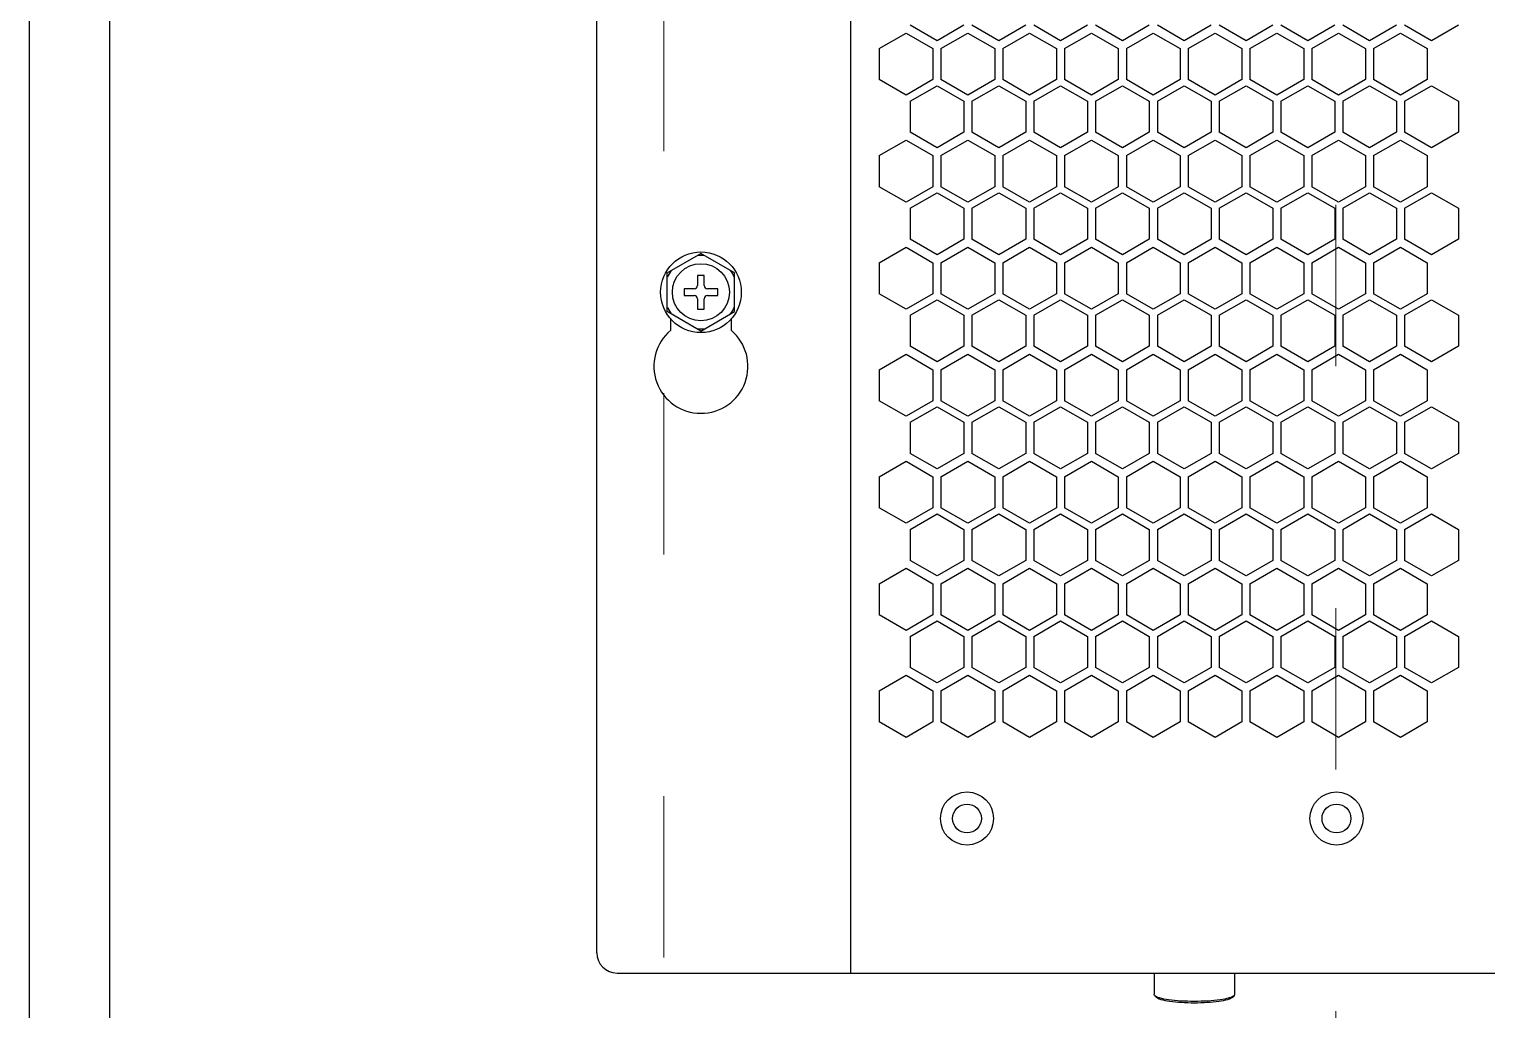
# Model space of a CAD drawing. Extents: x 61367 to 140945, y -1257 to 25588.
# Drawn here: x 72317.7 to 72534.7, y 19918.3 to 20064.2 of the extents above; entities that cross this region are included whole.
import ezdxf

# ---------------------------------------------------------------- set-up
doc = ezdxf.new("R2010")
doc.units = 0
doc.header["$MEASUREMENT"] = 0
doc.linetypes.add('ACAD_ISO03W100', pattern=[30, 12, -18])
doc.layers.get('0').update_dxf_attribs({"linetype": 'CONTINUOUS'})
for name, color, linetype in [('2401-00336-S-M6-12HWM_0', 7, 'CONTINUOUS'), ('4212-68099_1_0', 7, 'CONTINUOUS'), ('4212-73754_1_0', 7, 'CONTINUOUS'), ('4215-0412-2_0', 7, 'CONTINUOUS'), ('SONGBUTUO-M4-8_0', 7, 'CONTINUOUS')]:
    doc.layers.add(name, color=color, linetype=linetype)
doc.layers.add('THICK', color=7, linetype='CONTINUOUS', lineweight=0)

# ---------------------------------------------------------------- blocks, each defined once
blk = doc.blocks.new('RY6TU6TYR6Y')
at = {"layer": 'THICK', "color": 1, "linetype": 'ACAD_ISO03W100', "ltscale": 2}
blk.add_lwpolyline([(74847.97, -88359.81), (74947.97, -88359.81), (74947.97, -90811.81), (74847.97, -90811.81)], close=True, dxfattribs=at)
blk = doc.blocks.new('ERGRTHTHRT')
at = {"layer": '2401-00336-S-M6-12HWM_0', "color": 7, "linetype": 'Continuous'}
for p, q in [((-37876.56, -67915.28), (-37871.56, -67912.39)), ((-37866.56, -67915.28), (-37871.56, -67912.39)), ((-37876.56, -67921.05), (-37876.56, -67915.28)), ((-37872.06, -67915.66), (-37872.06, -67917.16)), ((-37871.06, -67915.66), (-37872.06, -67915.66)), ((-37871.06, -67917.16), (-37871.06, -67915.66)), ((-37866.56, -67921.05), (-37866.56, -67915.28)), ((-37874.06, -67917.66), (-37874.06, -67918.66)), ((-37872.56, -67917.66), (-37874.06, -67917.66)), ((-37869.06, -67917.66), (-37870.56, -67917.66)), ((-37869.06, -67918.66), (-37869.06, -67917.66)), ((-37874.06, -67918.66), (-37872.56, -67918.66)), ((-37872.06, -67919.16), (-37872.06, -67920.66)), ((-37872.06, -67920.66), (-37871.06, -67920.66)), ((-37871.06, -67920.66), (-37871.06, -67919.16)), ((-37870.56, -67918.66), (-37869.06, -67918.66)), ((-37871.56, -67923.94), (-37876.56, -67921.05)), ((-37871.56, -67923.94), (-37866.56, -67921.05))]:
    blk.add_line(p, q, dxfattribs=at)
for radius in [6, 4.25]:
    blk.add_circle((-37871.56, -67918.16), radius, dxfattribs=at)
for centre, radius, start, end in [((-37871.56, -67918.16), 5.47, 84.0076, 95.9924), ((-37871.56, -67918.16), 5.47, 144.0076, 155.9924), ((-37871.56, -67918.16), 5.47, 24.0076, 35.9924), ((-37872.56, -67917.16), 0.5, 270, 0), ((-37870.56, -67917.16), 0.5, 180, 270), ((-37871.56, -67918.16), 5.47, 204.0076, 215.9924), ((-37872.56, -67919.16), 0.5, 0, 90), ((-37870.56, -67919.16), 0.5, 90, 180), ((-37871.56, -67918.16), 5.47, 324.0076, 335.9924), ((-37871.56, -67918.16), 5.47, 264.0076, 275.9924)]:
    blk.add_arc(centre, radius, start, end, dxfattribs=at)
at = {"layer": '4212-68099_1_0', "color": 7, "linetype": 'Continuous'}
blk.add_line((-37959.56, -69588.16), (-37959.56, -67513.16), dxfattribs=at)
at = {"layer": '4212-73754_1_0', "color": 7, "linetype": 'Continuous'}
blk.add_line((-37971.56, -67514.86), (-37971.56, -68535.66), dxfattribs=at)
at = {"layer": '4215-0412-2_0', "color": 7, "linetype": 'Continuous'}
for p, q in [((-37849.25, -68019.48), (-37849.25, -67590.88)), ((-37887.05, -68016.48), (-37887.05, -67593.88)), ((-37836.41, -67880.73), (-37840.41, -67878.42)), ((-37832.41, -67878.42), (-37836.41, -67880.73)), ((-37827.21, -67880.73), (-37831.21, -67878.42)), ((-37823.21, -67878.42), (-37827.21, -67880.73)), ((-37818.01, -67880.73), (-37822.01, -67878.42)), ((-37814.01, -67878.42), (-37818.01, -67880.73)), ((-37808.81, -67880.73), (-37812.81, -67878.42)), ((-37804.81, -67878.42), (-37808.81, -67880.73)), ((-37799.61, -67880.73), (-37803.61, -67878.42)), ((-37795.61, -67878.42), (-37799.61, -67880.73)), ((-37790.41, -67880.73), (-37794.41, -67878.42)), ((-37786.41, -67878.42), (-37790.41, -67880.73)), ((-37781.21, -67880.73), (-37785.21, -67878.42)), ((-37777.21, -67878.42), (-37781.21, -67880.73)), ((-37772.01, -67880.73), (-37776.01, -67878.42)), ((-37768.01, -67878.42), (-37772.01, -67880.73)), ((-37762.81, -67880.73), (-37766.81, -67878.42)), ((-37758.81, -67878.42), (-37762.81, -67880.73)), ((-37845.03, -67881.9), (-37841.03, -67879.59)), ((-37841.03, -67879.59), (-37837.03, -67881.9)), ((-37835.83, -67881.9), (-37831.83, -67879.59)), ((-37831.83, -67879.59), (-37827.83, -67881.9)), ((-37826.63, -67881.9), (-37822.63, -67879.59)), ((-37822.63, -67879.59), (-37818.63, -67881.9)), ((-37817.43, -67881.9), (-37813.43, -67879.59)), ((-37813.43, -67879.59), (-37809.43, -67881.9)), ((-37808.23, -67881.9), (-37804.23, -67879.59)), ((-37804.23, -67879.59), (-37800.23, -67881.9)), ((-37799.03, -67881.9), (-37795.03, -67879.59)), ((-37795.03, -67879.59), (-37791.03, -67881.9)), ((-37789.83, -67881.9), (-37785.83, -67879.59)), ((-37785.83, -67879.59), (-37781.83, -67881.9)), ((-37780.63, -67881.9), (-37776.63, -67879.59)), ((-37776.63, -67879.59), (-37772.63, -67881.9)), ((-37771.43, -67881.9), (-37767.43, -67879.59)), ((-37767.43, -67879.59), (-37763.43, -67881.9)), ((-37845.03, -67881.9), (-37845.03, -67886.52)), ((-37837.03, -67881.9), (-37837.03, -67886.52)), ((-37835.83, -67881.9), (-37835.83, -67886.52)), ((-37827.83, -67881.9), (-37827.83, -67886.52)), ((-37826.63, -67881.9), (-37826.63, -67886.52)), ((-37818.63, -67881.9), (-37818.63, -67886.52)), ((-37817.43, -67881.9), (-37817.43, -67886.52)), ((-37809.43, -67881.9), (-37809.43, -67886.52)), ((-37808.23, -67881.9), (-37808.23, -67886.52)), ((-37800.23, -67881.9), (-37800.23, -67886.52)), ((-37799.03, -67881.9), (-37799.03, -67886.52)), ((-37791.03, -67881.9), (-37791.03, -67886.52)), ((-37789.83, -67881.9), (-37789.83, -67886.52)), ((-37781.83, -67881.9), (-37781.83, -67886.52)), ((-37780.63, -67881.9), (-37780.63, -67886.52)), ((-37772.63, -67881.9), (-37772.63, -67886.52)), ((-37771.43, -67881.9), (-37771.43, -67886.52)), ((-37763.43, -67881.9), (-37763.43, -67886.52)), ((-37841.03, -67888.83), (-37845.03, -67886.52)), ((-37837.03, -67886.52), (-37841.03, -67888.83)), ((-37840.41, -67889.73), (-37836.41, -67887.42)), ((-37836.41, -67887.42), (-37832.41, -67889.73)), ((-37831.83, -67888.83), (-37835.83, -67886.52)), ((-37827.83, -67886.52), (-37831.83, -67888.83)), ((-37831.21, -67889.73), (-37827.21, -67887.42)), ((-37827.21, -67887.42), (-37823.21, -67889.73)), ((-37822.63, -67888.83), (-37826.63, -67886.52)), ((-37818.63, -67886.52), (-37822.63, -67888.83)), ((-37822.01, -67889.73), (-37818.01, -67887.42)), ((-37818.01, -67887.42), (-37814.01, -67889.73)), ((-37813.43, -67888.83), (-37817.43, -67886.52)), ((-37809.43, -67886.52), (-37813.43, -67888.83)), ((-37812.81, -67889.73), (-37808.81, -67887.42)), ((-37808.81, -67887.42), (-37804.81, -67889.73)), ((-37804.23, -67888.83), (-37808.23, -67886.52)), ((-37800.23, -67886.52), (-37804.23, -67888.83)), ((-37803.61, -67889.73), (-37799.61, -67887.42)), ((-37799.61, -67887.42), (-37795.61, -67889.73)), ((-37795.03, -67888.83), (-37799.03, -67886.52)), ((-37791.03, -67886.52), (-37795.03, -67888.83)), ((-37794.41, -67889.73), (-37790.41, -67887.42)), ((-37790.41, -67887.42), (-37786.41, -67889.73)), ((-37785.83, -67888.83), (-37789.83, -67886.52)), ((-37781.83, -67886.52), (-37785.83, -67888.83)), ((-37785.21, -67889.73), (-37781.21, -67887.42)), ((-37781.21, -67887.42), (-37777.21, -67889.73)), ((-37776.63, -67888.83), (-37780.63, -67886.52)), ((-37772.63, -67886.52), (-37776.63, -67888.83)), ((-37776.01, -67889.73), (-37772.01, -67887.42)), ((-37772.01, -67887.42), (-37768.01, -67889.73)), ((-37767.43, -67888.83), (-37771.43, -67886.52)), ((-37763.43, -67886.52), (-37767.43, -67888.83)), ((-37766.81, -67889.73), (-37762.81, -67887.42)), ((-37762.81, -67887.42), (-37758.81, -67889.73)), ((-37840.41, -67889.73), (-37840.41, -67894.35)), ((-37832.41, -67889.73), (-37832.41, -67894.35)), ((-37831.21, -67889.73), (-37831.21, -67894.35)), ((-37823.21, -67889.73), (-37823.21, -67894.35)), ((-37822.01, -67889.73), (-37822.01, -67894.35)), ((-37814.01, -67889.73), (-37814.01, -67894.35)), ((-37812.81, -67889.73), (-37812.81, -67894.35)), ((-37804.81, -67889.73), (-37804.81, -67894.35)), ((-37803.61, -67889.73), (-37803.61, -67894.35)), ((-37795.61, -67889.73), (-37795.61, -67894.35)), ((-37794.41, -67889.73), (-37794.41, -67894.35)), ((-37786.41, -67889.73), (-37786.41, -67894.35)), ((-37785.21, -67889.73), (-37785.21, -67894.35)), ((-37777.21, -67889.73), (-37777.21, -67894.35)), ((-37776.01, -67889.73), (-37776.01, -67894.35)), ((-37768.01, -67889.73), (-37768.01, -67894.35)), ((-37766.81, -67889.73), (-37766.81, -67894.35)), ((-37758.81, -67889.73), (-37758.81, -67894.35)), ((-37836.41, -67896.66), (-37840.41, -67894.35)), ((-37832.41, -67894.35), (-37836.41, -67896.66)), ((-37827.21, -67896.66), (-37831.21, -67894.35)), ((-37823.21, -67894.35), (-37827.21, -67896.66)), ((-37818.01, -67896.66), (-37822.01, -67894.35)), ((-37814.01, -67894.35), (-37818.01, -67896.66)), ((-37808.81, -67896.66), (-37812.81, -67894.35)), ((-37804.81, -67894.35), (-37808.81, -67896.66)), ((-37799.61, -67896.66), (-37803.61, -67894.35)), ((-37795.61, -67894.35), (-37799.61, -67896.66)), ((-37790.41, -67896.66), (-37794.41, -67894.35)), ((-37786.41, -67894.35), (-37790.41, -67896.66)), ((-37781.21, -67896.66), (-37785.21, -67894.35)), ((-37777.21, -67894.35), (-37781.21, -67896.66)), ((-37772.01, -67896.66), (-37776.01, -67894.35)), ((-37768.01, -67894.35), (-37772.01, -67896.66)), ((-37762.81, -67896.66), (-37766.81, -67894.35)), ((-37758.81, -67894.35), (-37762.81, -67896.66)), ((-37845.03, -67897.83), (-37841.03, -67895.52)), ((-37841.03, -67895.52), (-37837.03, -67897.83)), ((-37835.83, -67897.83), (-37831.83, -67895.52)), ((-37831.83, -67895.52), (-37827.83, -67897.83)), ((-37826.63, -67897.83), (-37822.63, -67895.52)), ((-37822.63, -67895.52), (-37818.63, -67897.83)), ((-37817.43, -67897.83), (-37813.43, -67895.52)), ((-37813.43, -67895.52), (-37809.43, -67897.83)), ((-37808.23, -67897.83), (-37804.23, -67895.52)), ((-37804.23, -67895.52), (-37800.23, -67897.83)), ((-37799.03, -67897.83), (-37795.03, -67895.52)), ((-37795.03, -67895.52), (-37791.03, -67897.83)), ((-37789.83, -67897.83), (-37785.83, -67895.52)), ((-37785.83, -67895.52), (-37781.83, -67897.83)), ((-37780.63, -67897.83), (-37776.63, -67895.52)), ((-37776.63, -67895.52), (-37772.63, -67897.83)), ((-37771.43, -67897.83), (-37767.43, -67895.52)), ((-37767.43, -67895.52), (-37763.43, -67897.83)), ((-37845.03, -67897.83), (-37845.03, -67902.45)), ((-37837.03, -67897.83), (-37837.03, -67902.45)), ((-37835.83, -67897.83), (-37835.83, -67902.45)), ((-37827.83, -67897.83), (-37827.83, -67902.45)), ((-37826.63, -67897.83), (-37826.63, -67902.45)), ((-37818.63, -67897.83), (-37818.63, -67902.45)), ((-37817.43, -67897.83), (-37817.43, -67902.45)), ((-37809.43, -67897.83), (-37809.43, -67902.45)), ((-37808.23, -67897.83), (-37808.23, -67902.45)), ((-37800.23, -67897.83), (-37800.23, -67902.45)), ((-37799.03, -67897.83), (-37799.03, -67902.45)), ((-37791.03, -67897.83), (-37791.03, -67902.45)), ((-37789.83, -67897.83), (-37789.83, -67902.45)), ((-37781.83, -67897.83), (-37781.83, -67902.45)), ((-37780.63, -67897.83), (-37780.63, -67902.45)), ((-37772.63, -67897.83), (-37772.63, -67902.45)), ((-37771.43, -67897.83), (-37771.43, -67902.45)), ((-37763.43, -67897.83), (-37763.43, -67902.45)), ((-37841.03, -67904.76), (-37845.03, -67902.45)), ((-37837.03, -67902.45), (-37841.03, -67904.76)), ((-37831.83, -67904.76), (-37835.83, -67902.45)), ((-37827.83, -67902.45), (-37831.83, -67904.76)), ((-37822.63, -67904.76), (-37826.63, -67902.45)), ((-37818.63, -67902.45), (-37822.63, -67904.76)), ((-37813.43, -67904.76), (-37817.43, -67902.45)), ((-37809.43, -67902.45), (-37813.43, -67904.76)), ((-37804.23, -67904.76), (-37808.23, -67902.45)), ((-37800.23, -67902.45), (-37804.23, -67904.76)), ((-37795.03, -67904.76), (-37799.03, -67902.45)), ((-37791.03, -67902.45), (-37795.03, -67904.76)), ((-37785.83, -67904.76), (-37789.83, -67902.45)), ((-37781.83, -67902.45), (-37785.83, -67904.76)), ((-37776.63, -67904.76), (-37780.63, -67902.45)), ((-37772.63, -67902.45), (-37776.63, -67904.76)), ((-37767.43, -67904.76), (-37771.43, -67902.45)), ((-37763.43, -67902.45), (-37767.43, -67904.76)), ((-37840.41, -67905.66), (-37836.41, -67903.35)), ((-37836.41, -67903.35), (-37832.41, -67905.66)), ((-37831.21, -67905.66), (-37827.21, -67903.35)), ((-37827.21, -67903.35), (-37823.21, -67905.66)), ((-37822.01, -67905.66), (-37818.01, -67903.35)), ((-37818.01, -67903.35), (-37814.01, -67905.66)), ((-37812.81, -67905.66), (-37808.81, -67903.35)), ((-37808.81, -67903.35), (-37804.81, -67905.66)), ((-37803.61, -67905.66), (-37799.61, -67903.35)), ((-37799.61, -67903.35), (-37795.61, -67905.66)), ((-37794.41, -67905.66), (-37790.41, -67903.35)), ((-37790.41, -67903.35), (-37786.41, -67905.66)), ((-37785.21, -67905.66), (-37781.21, -67903.35)), ((-37781.21, -67903.35), (-37777.21, -67905.66)), ((-37776.01, -67905.66), (-37772.01, -67903.35)), ((-37772.01, -67903.35), (-37768.01, -67905.66)), ((-37766.81, -67905.66), (-37762.81, -67903.35)), ((-37762.81, -67903.35), (-37758.81, -67905.66)), ((-37840.41, -67905.66), (-37840.41, -67910.28)), ((-37832.41, -67905.66), (-37832.41, -67910.28)), ((-37831.21, -67905.66), (-37831.21, -67910.28)), ((-37823.21, -67905.66), (-37823.21, -67910.28)), ((-37822.01, -67905.66), (-37822.01, -67910.28)), ((-37814.01, -67905.66), (-37814.01, -67910.28)), ((-37812.81, -67905.66), (-37812.81, -67910.28)), ((-37804.81, -67905.66), (-37804.81, -67910.28)), ((-37803.61, -67905.66), (-37803.61, -67910.28)), ((-37795.61, -67905.66), (-37795.61, -67910.28)), ((-37794.41, -67905.66), (-37794.41, -67910.28)), ((-37786.41, -67905.66), (-37786.41, -67910.28)), ((-37785.21, -67905.66), (-37785.21, -67910.28)), ((-37777.21, -67905.66), (-37777.21, -67910.28)), ((-37776.01, -67905.66), (-37776.01, -67910.28)), ((-37768.01, -67905.66), (-37768.01, -67910.28)), ((-37766.81, -67905.66), (-37766.81, -67910.28)), ((-37758.81, -67905.66), (-37758.81, -67910.28)), ((-37845.03, -67913.76), (-37841.03, -67911.45)), ((-37841.03, -67911.45), (-37837.03, -67913.76)), ((-37836.41, -67912.59), (-37840.41, -67910.28)), ((-37832.41, -67910.28), (-37836.41, -67912.59)), ((-37835.83, -67913.76), (-37831.83, -67911.45)), ((-37831.83, -67911.45), (-37827.83, -67913.76)), ((-37827.21, -67912.59), (-37831.21, -67910.28)), ((-37823.21, -67910.28), (-37827.21, -67912.59)), ((-37826.63, -67913.76), (-37822.63, -67911.45)), ((-37822.63, -67911.45), (-37818.63, -67913.76)), ((-37818.01, -67912.59), (-37822.01, -67910.28)), ((-37814.01, -67910.28), (-37818.01, -67912.59)), ((-37817.43, -67913.76), (-37813.43, -67911.45)), ((-37813.43, -67911.45), (-37809.43, -67913.76)), ((-37808.81, -67912.59), (-37812.81, -67910.28)), ((-37804.81, -67910.28), (-37808.81, -67912.59)), ((-37808.23, -67913.76), (-37804.23, -67911.45)), ((-37804.23, -67911.45), (-37800.23, -67913.76)), ((-37799.61, -67912.59), (-37803.61, -67910.28)), ((-37795.61, -67910.28), (-37799.61, -67912.59)), ((-37799.03, -67913.76), (-37795.03, -67911.45)), ((-37795.03, -67911.45), (-37791.03, -67913.76)), ((-37790.41, -67912.59), (-37794.41, -67910.28)), ((-37786.41, -67910.28), (-37790.41, -67912.59)), ((-37789.83, -67913.76), (-37785.83, -67911.45)), ((-37785.83, -67911.45), (-37781.83, -67913.76)), ((-37781.21, -67912.59), (-37785.21, -67910.28)), ((-37777.21, -67910.28), (-37781.21, -67912.59)), ((-37780.63, -67913.76), (-37776.63, -67911.45)), ((-37776.63, -67911.45), (-37772.63, -67913.76)), ((-37772.01, -67912.59), (-37776.01, -67910.28)), ((-37768.01, -67910.28), (-37772.01, -67912.59)), ((-37771.43, -67913.76), (-37767.43, -67911.45)), ((-37767.43, -67911.45), (-37763.43, -67913.76)), ((-37762.81, -67912.59), (-37766.81, -67910.28)), ((-37758.81, -67910.28), (-37762.81, -67912.59)), ((-37845.03, -67913.76), (-37845.03, -67918.38)), ((-37837.03, -67913.76), (-37837.03, -67918.38)), ((-37835.83, -67913.76), (-37835.83, -67918.38)), ((-37827.83, -67913.76), (-37827.83, -67918.38)), ((-37826.63, -67913.76), (-37826.63, -67918.38)), ((-37818.63, -67913.76), (-37818.63, -67918.38)), ((-37817.43, -67913.76), (-37817.43, -67918.38)), ((-37809.43, -67913.76), (-37809.43, -67918.38)), ((-37808.23, -67913.76), (-37808.23, -67918.38)), ((-37800.23, -67913.76), (-37800.23, -67918.38)), ((-37799.03, -67913.76), (-37799.03, -67918.38)), ((-37791.03, -67913.76), (-37791.03, -67918.38)), ((-37789.83, -67913.76), (-37789.83, -67918.38)), ((-37781.83, -67913.76), (-37781.83, -67918.38)), ((-37780.63, -67913.76), (-37780.63, -67918.38)), ((-37772.63, -67913.76), (-37772.63, -67918.38)), ((-37771.43, -67913.76), (-37771.43, -67918.38)), ((-37763.43, -67913.76), (-37763.43, -67918.38)), ((-37841.03, -67920.69), (-37845.03, -67918.38)), ((-37837.03, -67918.38), (-37841.03, -67920.69)), ((-37831.83, -67920.69), (-37835.83, -67918.38)), ((-37827.83, -67918.38), (-37831.83, -67920.69)), ((-37822.63, -67920.69), (-37826.63, -67918.38)), ((-37818.63, -67918.38), (-37822.63, -67920.69)), ((-37813.43, -67920.69), (-37817.43, -67918.38)), ((-37809.43, -67918.38), (-37813.43, -67920.69)), ((-37804.23, -67920.69), (-37808.23, -67918.38)), ((-37800.23, -67918.38), (-37804.23, -67920.69)), ((-37795.03, -67920.69), (-37799.03, -67918.38)), ((-37791.03, -67918.38), (-37795.03, -67920.69)), ((-37785.83, -67920.69), (-37789.83, -67918.38)), ((-37781.83, -67918.38), (-37785.83, -67920.69)), ((-37776.63, -67920.69), (-37780.63, -67918.38)), ((-37772.63, -67918.38), (-37776.63, -67920.69)), ((-37767.43, -67920.69), (-37771.43, -67918.38)), ((-37763.43, -67918.38), (-37767.43, -67920.69)), ((-37840.41, -67921.59), (-37836.41, -67919.28)), ((-37836.41, -67919.28), (-37832.41, -67921.59)), ((-37831.21, -67921.59), (-37827.21, -67919.28)), ((-37827.21, -67919.28), (-37823.21, -67921.59)), ((-37822.01, -67921.59), (-37818.01, -67919.28)), ((-37818.01, -67919.28), (-37814.01, -67921.59)), ((-37812.81, -67921.59), (-37808.81, -67919.28)), ((-37808.81, -67919.28), (-37804.81, -67921.59)), ((-37803.61, -67921.59), (-37799.61, -67919.28)), ((-37799.61, -67919.28), (-37795.61, -67921.59)), ((-37794.41, -67921.59), (-37790.41, -67919.28)), ((-37790.41, -67919.28), (-37786.41, -67921.59)), ((-37785.21, -67921.59), (-37781.21, -67919.28)), ((-37781.21, -67919.28), (-37777.21, -67921.59)), ((-37776.01, -67921.59), (-37772.01, -67919.28)), ((-37772.01, -67919.28), (-37768.01, -67921.59)), ((-37766.81, -67921.59), (-37762.81, -67919.28)), ((-37762.81, -67919.28), (-37758.81, -67921.59)), ((-37876.06, -67923.82), (-37876.06, -67922.12)), ((-37867.06, -67922.13), (-37867.06, -67923.82)), ((-37840.41, -67921.59), (-37840.41, -67926.21)), ((-37832.41, -67921.59), (-37832.41, -67926.21)), ((-37831.21, -67921.59), (-37831.21, -67926.21)), ((-37823.21, -67921.59), (-37823.21, -67926.21)), ((-37822.01, -67921.59), (-37822.01, -67926.21)), ((-37814.01, -67921.59), (-37814.01, -67926.21)), ((-37812.81, -67921.59), (-37812.81, -67926.21)), ((-37804.81, -67921.59), (-37804.81, -67926.21)), ((-37803.61, -67921.59), (-37803.61, -67926.21)), ((-37795.61, -67921.59), (-37795.61, -67926.21)), ((-37794.41, -67921.59), (-37794.41, -67926.21)), ((-37786.41, -67921.59), (-37786.41, -67926.21)), ((-37785.21, -67921.59), (-37785.21, -67926.21)), ((-37777.21, -67921.59), (-37777.21, -67926.21)), ((-37776.01, -67921.59), (-37776.01, -67926.21)), ((-37768.01, -67921.59), (-37768.01, -67926.21)), ((-37766.81, -67921.59), (-37766.81, -67926.21)), ((-37758.81, -67921.59), (-37758.81, -67926.21)), ((-37836.41, -67928.52), (-37840.41, -67926.21)), ((-37832.41, -67926.21), (-37836.41, -67928.52)), ((-37827.21, -67928.52), (-37831.21, -67926.21)), ((-37823.21, -67926.21), (-37827.21, -67928.52)), ((-37818.01, -67928.52), (-37822.01, -67926.21)), ((-37814.01, -67926.21), (-37818.01, -67928.52)), ((-37808.81, -67928.52), (-37812.81, -67926.21)), ((-37804.81, -67926.21), (-37808.81, -67928.52)), ((-37799.61, -67928.52), (-37803.61, -67926.21)), ((-37795.61, -67926.21), (-37799.61, -67928.52)), ((-37790.41, -67928.52), (-37794.41, -67926.21)), ((-37786.41, -67926.21), (-37790.41, -67928.52)), ((-37781.21, -67928.52), (-37785.21, -67926.21)), ((-37777.21, -67926.21), (-37781.21, -67928.52)), ((-37772.01, -67928.52), (-37776.01, -67926.21)), ((-37768.01, -67926.21), (-37772.01, -67928.52)), ((-37762.81, -67928.52), (-37766.81, -67926.21)), ((-37758.81, -67926.21), (-37762.81, -67928.52)), ((-37845.03, -67929.69), (-37841.03, -67927.38)), ((-37841.03, -67927.38), (-37837.03, -67929.69)), ((-37835.83, -67929.69), (-37831.83, -67927.38)), ((-37831.83, -67927.38), (-37827.83, -67929.69)), ((-37826.63, -67929.69), (-37822.63, -67927.38)), ((-37822.63, -67927.38), (-37818.63, -67929.69)), ((-37817.43, -67929.69), (-37813.43, -67927.38)), ((-37813.43, -67927.38), (-37809.43, -67929.69)), ((-37808.23, -67929.69), (-37804.23, -67927.38)), ((-37804.23, -67927.38), (-37800.23, -67929.69)), ((-37799.03, -67929.69), (-37795.03, -67927.38)), ((-37795.03, -67927.38), (-37791.03, -67929.69)), ((-37789.83, -67929.69), (-37785.83, -67927.38)), ((-37785.83, -67927.38), (-37781.83, -67929.69)), ((-37780.63, -67929.69), (-37776.63, -67927.38)), ((-37776.63, -67927.38), (-37772.63, -67929.69)), ((-37771.43, -67929.69), (-37767.43, -67927.38)), ((-37767.43, -67927.38), (-37763.43, -67929.69)), ((-37845.03, -67929.69), (-37845.03, -67934.31)), ((-37837.03, -67929.69), (-37837.03, -67934.31)), ((-37835.83, -67929.69), (-37835.83, -67934.31)), ((-37827.83, -67929.69), (-37827.83, -67934.31)), ((-37826.63, -67929.69), (-37826.63, -67934.31)), ((-37818.63, -67929.69), (-37818.63, -67934.31)), ((-37817.43, -67929.69), (-37817.43, -67934.31)), ((-37809.43, -67929.69), (-37809.43, -67934.31)), ((-37808.23, -67929.69), (-37808.23, -67934.31)), ((-37800.23, -67929.69), (-37800.23, -67934.31)), ((-37799.03, -67929.69), (-37799.03, -67934.31)), ((-37791.03, -67929.69), (-37791.03, -67934.31)), ((-37789.83, -67929.69), (-37789.83, -67934.31)), ((-37781.83, -67929.69), (-37781.83, -67934.31)), ((-37780.63, -67929.69), (-37780.63, -67934.31)), ((-37772.63, -67929.69), (-37772.63, -67934.31)), ((-37771.43, -67929.69), (-37771.43, -67934.31)), ((-37763.43, -67929.69), (-37763.43, -67934.31)), ((-37841.03, -67936.62), (-37845.03, -67934.31)), ((-37837.03, -67934.31), (-37841.03, -67936.62)), ((-37840.41, -67937.52), (-37836.41, -67935.21)), ((-37836.41, -67935.21), (-37832.41, -67937.52)), ((-37831.83, -67936.62), (-37835.83, -67934.31)), ((-37827.83, -67934.31), (-37831.83, -67936.62)), ((-37831.21, -67937.52), (-37827.21, -67935.21)), ((-37827.21, -67935.21), (-37823.21, -67937.52)), ((-37822.63, -67936.62), (-37826.63, -67934.31)), ((-37818.63, -67934.31), (-37822.63, -67936.62)), ((-37822.01, -67937.52), (-37818.01, -67935.21)), ((-37818.01, -67935.21), (-37814.01, -67937.52)), ((-37813.43, -67936.62), (-37817.43, -67934.31)), ((-37809.43, -67934.31), (-37813.43, -67936.62)), ((-37812.81, -67937.52), (-37808.81, -67935.21)), ((-37808.81, -67935.21), (-37804.81, -67937.52)), ((-37804.23, -67936.62), (-37808.23, -67934.31)), ((-37800.23, -67934.31), (-37804.23, -67936.62)), ((-37803.61, -67937.52), (-37799.61, -67935.21)), ((-37799.61, -67935.21), (-37795.61, -67937.52)), ((-37795.03, -67936.62), (-37799.03, -67934.31)), ((-37791.03, -67934.31), (-37795.03, -67936.62)), ((-37794.41, -67937.52), (-37790.41, -67935.21)), ((-37790.41, -67935.21), (-37786.41, -67937.52)), ((-37785.83, -67936.62), (-37789.83, -67934.31)), ((-37781.83, -67934.31), (-37785.83, -67936.62)), ((-37785.21, -67937.52), (-37781.21, -67935.21)), ((-37781.21, -67935.21), (-37777.21, -67937.52)), ((-37776.63, -67936.62), (-37780.63, -67934.31)), ((-37772.63, -67934.31), (-37776.63, -67936.62)), ((-37776.01, -67937.52), (-37772.01, -67935.21)), ((-37772.01, -67935.21), (-37768.01, -67937.52)), ((-37767.43, -67936.62), (-37771.43, -67934.31)), ((-37763.43, -67934.31), (-37767.43, -67936.62)), ((-37766.81, -67937.52), (-37762.81, -67935.21)), ((-37762.81, -67935.21), (-37758.81, -67937.52)), ((-37840.41, -67937.52), (-37840.41, -67942.14)), ((-37832.41, -67937.52), (-37832.41, -67942.14)), ((-37831.21, -67937.52), (-37831.21, -67942.14)), ((-37823.21, -67937.52), (-37823.21, -67942.14)), ((-37822.01, -67937.52), (-37822.01, -67942.14)), ((-37814.01, -67937.52), (-37814.01, -67942.14)), ((-37812.81, -67937.52), (-37812.81, -67942.14)), ((-37804.81, -67937.52), (-37804.81, -67942.14)), ((-37803.61, -67937.52), (-37803.61, -67942.14)), ((-37795.61, -67937.52), (-37795.61, -67942.14)), ((-37794.41, -67937.52), (-37794.41, -67942.14)), ((-37786.41, -67937.52), (-37786.41, -67942.14)), ((-37785.21, -67937.52), (-37785.21, -67942.14)), ((-37777.21, -67937.52), (-37777.21, -67942.14)), ((-37776.01, -67937.52), (-37776.01, -67942.14)), ((-37768.01, -67937.52), (-37768.01, -67942.14)), ((-37766.81, -67937.52), (-37766.81, -67942.14)), ((-37758.81, -67937.52), (-37758.81, -67942.14)), ((-37836.41, -67944.45), (-37840.41, -67942.14)), ((-37832.41, -67942.14), (-37836.41, -67944.45)), ((-37827.21, -67944.45), (-37831.21, -67942.14)), ((-37823.21, -67942.14), (-37827.21, -67944.45)), ((-37818.01, -67944.45), (-37822.01, -67942.14)), ((-37814.01, -67942.14), (-37818.01, -67944.45)), ((-37808.81, -67944.45), (-37812.81, -67942.14)), ((-37804.81, -67942.14), (-37808.81, -67944.45)), ((-37799.61, -67944.45), (-37803.61, -67942.14)), ((-37795.61, -67942.14), (-37799.61, -67944.45)), ((-37790.41, -67944.45), (-37794.41, -67942.14)), ((-37786.41, -67942.14), (-37790.41, -67944.45)), ((-37781.21, -67944.45), (-37785.21, -67942.14)), ((-37777.21, -67942.14), (-37781.21, -67944.45)), ((-37772.01, -67944.45), (-37776.01, -67942.14)), ((-37768.01, -67942.14), (-37772.01, -67944.45)), ((-37762.81, -67944.45), (-37766.81, -67942.14)), ((-37758.81, -67942.14), (-37762.81, -67944.45)), ((-37845.03, -67945.62), (-37841.03, -67943.31)), ((-37841.03, -67943.31), (-37837.03, -67945.62)), ((-37835.83, -67945.62), (-37831.83, -67943.31)), ((-37831.83, -67943.31), (-37827.83, -67945.62)), ((-37826.63, -67945.62), (-37822.63, -67943.31)), ((-37822.63, -67943.31), (-37818.63, -67945.62)), ((-37817.43, -67945.62), (-37813.43, -67943.31)), ((-37813.43, -67943.31), (-37809.43, -67945.62)), ((-37808.23, -67945.62), (-37804.23, -67943.31)), ((-37804.23, -67943.31), (-37800.23, -67945.62)), ((-37799.03, -67945.62), (-37795.03, -67943.31)), ((-37795.03, -67943.31), (-37791.03, -67945.62)), ((-37789.83, -67945.62), (-37785.83, -67943.31)), ((-37785.83, -67943.31), (-37781.83, -67945.62)), ((-37780.63, -67945.62), (-37776.63, -67943.31)), ((-37776.63, -67943.31), (-37772.63, -67945.62)), ((-37771.43, -67945.62), (-37767.43, -67943.31)), ((-37767.43, -67943.31), (-37763.43, -67945.62)), ((-37845.03, -67945.62), (-37845.03, -67950.24)), ((-37837.03, -67945.62), (-37837.03, -67950.24)), ((-37835.83, -67945.62), (-37835.83, -67950.24)), ((-37827.83, -67945.62), (-37827.83, -67950.24)), ((-37826.63, -67945.62), (-37826.63, -67950.24)), ((-37818.63, -67945.62), (-37818.63, -67950.24)), ((-37817.43, -67945.62), (-37817.43, -67950.24)), ((-37809.43, -67945.62), (-37809.43, -67950.24)), ((-37808.23, -67945.62), (-37808.23, -67950.24)), ((-37800.23, -67945.62), (-37800.23, -67950.24)), ((-37799.03, -67945.62), (-37799.03, -67950.24)), ((-37791.03, -67945.62), (-37791.03, -67950.24)), ((-37789.83, -67945.62), (-37789.83, -67950.24)), ((-37781.83, -67945.62), (-37781.83, -67950.24)), ((-37780.63, -67945.62), (-37780.63, -67950.24)), ((-37772.63, -67945.62), (-37772.63, -67950.24)), ((-37771.43, -67945.62), (-37771.43, -67950.24)), ((-37763.43, -67945.62), (-37763.43, -67950.24)), ((-37841.03, -67952.55), (-37845.03, -67950.24)), ((-37837.03, -67950.24), (-37841.03, -67952.55)), ((-37831.83, -67952.55), (-37835.83, -67950.24)), ((-37827.83, -67950.24), (-37831.83, -67952.55)), ((-37822.63, -67952.55), (-37826.63, -67950.24)), ((-37818.63, -67950.24), (-37822.63, -67952.55)), ((-37813.43, -67952.55), (-37817.43, -67950.24)), ((-37809.43, -67950.24), (-37813.43, -67952.55)), ((-37804.23, -67952.55), (-37808.23, -67950.24)), ((-37800.23, -67950.24), (-37804.23, -67952.55)), ((-37795.03, -67952.55), (-37799.03, -67950.24)), ((-37791.03, -67950.24), (-37795.03, -67952.55)), ((-37785.83, -67952.55), (-37789.83, -67950.24)), ((-37781.83, -67950.24), (-37785.83, -67952.55)), ((-37776.63, -67952.55), (-37780.63, -67950.24)), ((-37772.63, -67950.24), (-37776.63, -67952.55)), ((-37767.43, -67952.55), (-37771.43, -67950.24)), ((-37763.43, -67950.24), (-37767.43, -67952.55)), ((-37840.41, -67953.45), (-37836.41, -67951.14)), ((-37836.41, -67951.14), (-37832.41, -67953.45)), ((-37831.21, -67953.45), (-37827.21, -67951.14)), ((-37827.21, -67951.14), (-37823.21, -67953.45)), ((-37822.01, -67953.45), (-37818.01, -67951.14)), ((-37818.01, -67951.14), (-37814.01, -67953.45)), ((-37812.81, -67953.45), (-37808.81, -67951.14)), ((-37808.81, -67951.14), (-37804.81, -67953.45)), ((-37803.61, -67953.45), (-37799.61, -67951.14)), ((-37799.61, -67951.14), (-37795.61, -67953.45)), ((-37794.41, -67953.45), (-37790.41, -67951.14)), ((-37790.41, -67951.14), (-37786.41, -67953.45)), ((-37785.21, -67953.45), (-37781.21, -67951.14)), ((-37781.21, -67951.14), (-37777.21, -67953.45)), ((-37776.01, -67953.45), (-37772.01, -67951.14)), ((-37772.01, -67951.14), (-37768.01, -67953.45)), ((-37766.81, -67953.45), (-37762.81, -67951.14)), ((-37762.81, -67951.14), (-37758.81, -67953.45)), ((-37840.41, -67953.45), (-37840.41, -67958.07)), ((-37832.41, -67953.45), (-37832.41, -67958.07)), ((-37831.21, -67953.45), (-37831.21, -67958.07)), ((-37823.21, -67953.45), (-37823.21, -67958.07)), ((-37822.01, -67953.45), (-37822.01, -67958.07)), ((-37814.01, -67953.45), (-37814.01, -67958.07)), ((-37812.81, -67953.45), (-37812.81, -67958.07)), ((-37804.81, -67953.45), (-37804.81, -67958.07)), ((-37803.61, -67953.45), (-37803.61, -67958.07)), ((-37795.61, -67953.45), (-37795.61, -67958.07)), ((-37794.41, -67953.45), (-37794.41, -67958.07)), ((-37786.41, -67953.45), (-37786.41, -67958.07)), ((-37785.21, -67953.45), (-37785.21, -67958.07)), ((-37777.21, -67953.45), (-37777.21, -67958.07)), ((-37776.01, -67953.45), (-37776.01, -67958.07)), ((-37768.01, -67953.45), (-37768.01, -67958.07)), ((-37766.81, -67953.45), (-37766.81, -67958.07)), ((-37758.81, -67953.45), (-37758.81, -67958.07)), ((-37845.03, -67961.55), (-37841.03, -67959.24)), ((-37841.03, -67959.24), (-37837.03, -67961.55)), ((-37836.41, -67960.38), (-37840.41, -67958.07)), ((-37832.41, -67958.07), (-37836.41, -67960.38)), ((-37835.83, -67961.55), (-37831.83, -67959.24)), ((-37831.83, -67959.24), (-37827.83, -67961.55)), ((-37827.21, -67960.38), (-37831.21, -67958.07)), ((-37823.21, -67958.07), (-37827.21, -67960.38)), ((-37826.63, -67961.55), (-37822.63, -67959.24)), ((-37822.63, -67959.24), (-37818.63, -67961.55)), ((-37818.01, -67960.38), (-37822.01, -67958.07)), ((-37814.01, -67958.07), (-37818.01, -67960.38)), ((-37817.43, -67961.55), (-37813.43, -67959.24)), ((-37813.43, -67959.24), (-37809.43, -67961.55)), ((-37808.81, -67960.38), (-37812.81, -67958.07)), ((-37804.81, -67958.07), (-37808.81, -67960.38)), ((-37808.23, -67961.55), (-37804.23, -67959.24)), ((-37804.23, -67959.24), (-37800.23, -67961.55)), ((-37799.61, -67960.38), (-37803.61, -67958.07)), ((-37795.61, -67958.07), (-37799.61, -67960.38)), ((-37799.03, -67961.55), (-37795.03, -67959.24)), ((-37795.03, -67959.24), (-37791.03, -67961.55)), ((-37790.41, -67960.38), (-37794.41, -67958.07)), ((-37786.41, -67958.07), (-37790.41, -67960.38)), ((-37789.83, -67961.55), (-37785.83, -67959.24)), ((-37785.83, -67959.24), (-37781.83, -67961.55)), ((-37781.21, -67960.38), (-37785.21, -67958.07)), ((-37777.21, -67958.07), (-37781.21, -67960.38)), ((-37780.63, -67961.55), (-37776.63, -67959.24)), ((-37776.63, -67959.24), (-37772.63, -67961.55)), ((-37772.01, -67960.38), (-37776.01, -67958.07)), ((-37768.01, -67958.07), (-37772.01, -67960.38)), ((-37771.43, -67961.55), (-37767.43, -67959.24)), ((-37767.43, -67959.24), (-37763.43, -67961.55)), ((-37762.81, -67960.38), (-37766.81, -67958.07)), ((-37758.81, -67958.07), (-37762.81, -67960.38)), ((-37845.03, -67961.55), (-37845.03, -67966.17)), ((-37837.03, -67961.55), (-37837.03, -67966.17)), ((-37835.83, -67961.55), (-37835.83, -67966.17)), ((-37827.83, -67961.55), (-37827.83, -67966.17)), ((-37826.63, -67961.55), (-37826.63, -67966.17)), ((-37818.63, -67961.55), (-37818.63, -67966.17)), ((-37817.43, -67961.55), (-37817.43, -67966.17)), ((-37809.43, -67961.55), (-37809.43, -67966.17)), ((-37808.23, -67961.55), (-37808.23, -67966.17)), ((-37800.23, -67961.55), (-37800.23, -67966.17)), ((-37799.03, -67961.55), (-37799.03, -67966.17)), ((-37791.03, -67961.55), (-37791.03, -67966.17)), ((-37789.83, -67961.55), (-37789.83, -67966.17)), ((-37781.83, -67961.55), (-37781.83, -67966.17)), ((-37780.63, -67961.55), (-37780.63, -67966.17)), ((-37772.63, -67961.55), (-37772.63, -67966.17)), ((-37771.43, -67961.55), (-37771.43, -67966.17)), ((-37763.43, -67961.55), (-37763.43, -67966.17)), ((-37841.03, -67968.48), (-37845.03, -67966.17)), ((-37837.03, -67966.17), (-37841.03, -67968.48)), ((-37831.83, -67968.48), (-37835.83, -67966.17)), ((-37827.83, -67966.17), (-37831.83, -67968.48)), ((-37822.63, -67968.48), (-37826.63, -67966.17)), ((-37818.63, -67966.17), (-37822.63, -67968.48)), ((-37813.43, -67968.48), (-37817.43, -67966.17)), ((-37809.43, -67966.17), (-37813.43, -67968.48)), ((-37804.23, -67968.48), (-37808.23, -67966.17)), ((-37800.23, -67966.17), (-37804.23, -67968.48)), ((-37795.03, -67968.48), (-37799.03, -67966.17)), ((-37791.03, -67966.17), (-37795.03, -67968.48)), ((-37785.83, -67968.48), (-37789.83, -67966.17)), ((-37781.83, -67966.17), (-37785.83, -67968.48)), ((-37776.63, -67968.48), (-37780.63, -67966.17)), ((-37772.63, -67966.17), (-37776.63, -67968.48)), ((-37767.43, -67968.48), (-37771.43, -67966.17)), ((-37763.43, -67966.17), (-37767.43, -67968.48)), ((-37840.41, -67969.38), (-37836.41, -67967.07)), ((-37836.41, -67967.07), (-37832.41, -67969.38)), ((-37831.21, -67969.38), (-37827.21, -67967.07)), ((-37827.21, -67967.07), (-37823.21, -67969.38)), ((-37822.01, -67969.38), (-37818.01, -67967.07)), ((-37818.01, -67967.07), (-37814.01, -67969.38)), ((-37812.81, -67969.38), (-37808.81, -67967.07)), ((-37808.81, -67967.07), (-37804.81, -67969.38)), ((-37803.61, -67969.38), (-37799.61, -67967.07)), ((-37799.61, -67967.07), (-37795.61, -67969.38)), ((-37794.41, -67969.38), (-37790.41, -67967.07)), ((-37790.41, -67967.07), (-37786.41, -67969.38)), ((-37785.21, -67969.38), (-37781.21, -67967.07)), ((-37781.21, -67967.07), (-37777.21, -67969.38)), ((-37776.01, -67969.38), (-37772.01, -67967.07)), ((-37772.01, -67967.07), (-37768.01, -67969.38)), ((-37766.81, -67969.38), (-37762.81, -67967.07)), ((-37762.81, -67967.07), (-37758.81, -67969.38)), ((-37840.41, -67969.38), (-37840.41, -67974)), ((-37832.41, -67969.38), (-37832.41, -67974)), ((-37831.21, -67969.38), (-37831.21, -67974)), ((-37823.21, -67969.38), (-37823.21, -67974)), ((-37822.01, -67969.38), (-37822.01, -67974)), ((-37814.01, -67969.38), (-37814.01, -67974)), ((-37812.81, -67969.38), (-37812.81, -67974)), ((-37804.81, -67969.38), (-37804.81, -67974)), ((-37803.61, -67969.38), (-37803.61, -67974)), ((-37795.61, -67969.38), (-37795.61, -67974)), ((-37794.41, -67969.38), (-37794.41, -67974)), ((-37786.41, -67969.38), (-37786.41, -67974)), ((-37785.21, -67969.38), (-37785.21, -67974)), ((-37777.21, -67969.38), (-37777.21, -67974)), ((-37776.01, -67969.38), (-37776.01, -67974)), ((-37768.01, -67969.38), (-37768.01, -67974)), ((-37766.81, -67969.38), (-37766.81, -67974)), ((-37758.81, -67969.38), (-37758.81, -67974)), ((-37836.41, -67976.31), (-37840.41, -67974)), ((-37832.41, -67974), (-37836.41, -67976.31)), ((-37827.21, -67976.31), (-37831.21, -67974)), ((-37823.21, -67974), (-37827.21, -67976.31)), ((-37818.01, -67976.31), (-37822.01, -67974)), ((-37814.01, -67974), (-37818.01, -67976.31)), ((-37808.81, -67976.31), (-37812.81, -67974)), ((-37804.81, -67974), (-37808.81, -67976.31)), ((-37799.61, -67976.31), (-37803.61, -67974)), ((-37795.61, -67974), (-37799.61, -67976.31)), ((-37790.41, -67976.31), (-37794.41, -67974)), ((-37786.41, -67974), (-37790.41, -67976.31)), ((-37781.21, -67976.31), (-37785.21, -67974)), ((-37777.21, -67974), (-37781.21, -67976.31)), ((-37772.01, -67976.31), (-37776.01, -67974)), ((-37768.01, -67974), (-37772.01, -67976.31)), ((-37762.81, -67976.31), (-37766.81, -67974)), ((-37758.81, -67974), (-37762.81, -67976.31)), ((-37845.03, -67977.48), (-37841.03, -67975.17)), ((-37841.03, -67975.17), (-37837.03, -67977.48)), ((-37835.83, -67977.48), (-37831.83, -67975.17)), ((-37831.83, -67975.17), (-37827.83, -67977.48)), ((-37826.63, -67977.48), (-37822.63, -67975.17)), ((-37822.63, -67975.17), (-37818.63, -67977.48)), ((-37817.43, -67977.48), (-37813.43, -67975.17)), ((-37813.43, -67975.17), (-37809.43, -67977.48)), ((-37808.23, -67977.48), (-37804.23, -67975.17)), ((-37804.23, -67975.17), (-37800.23, -67977.48)), ((-37799.03, -67977.48), (-37795.03, -67975.17)), ((-37795.03, -67975.17), (-37791.03, -67977.48)), ((-37789.83, -67977.48), (-37785.83, -67975.17)), ((-37785.83, -67975.17), (-37781.83, -67977.48)), ((-37780.63, -67977.48), (-37776.63, -67975.17)), ((-37776.63, -67975.17), (-37772.63, -67977.48)), ((-37771.43, -67977.48), (-37767.43, -67975.17)), ((-37767.43, -67975.17), (-37763.43, -67977.48)), ((-37845.03, -67977.48), (-37845.03, -67982.1)), ((-37837.03, -67977.48), (-37837.03, -67982.1)), ((-37835.83, -67977.48), (-37835.83, -67982.1)), ((-37827.83, -67977.48), (-37827.83, -67982.1)), ((-37826.63, -67977.48), (-37826.63, -67982.1)), ((-37818.63, -67977.48), (-37818.63, -67982.1)), ((-37817.43, -67977.48), (-37817.43, -67982.1)), ((-37809.43, -67977.48), (-37809.43, -67982.1)), ((-37808.23, -67977.48), (-37808.23, -67982.1)), ((-37800.23, -67977.48), (-37800.23, -67982.1)), ((-37799.03, -67977.48), (-37799.03, -67982.1)), ((-37791.03, -67977.48), (-37791.03, -67982.1)), ((-37789.83, -67977.48), (-37789.83, -67982.1)), ((-37781.83, -67977.48), (-37781.83, -67982.1)), ((-37780.63, -67977.48), (-37780.63, -67982.1)), ((-37772.63, -67977.48), (-37772.63, -67982.1)), ((-37771.43, -67977.48), (-37771.43, -67982.1)), ((-37763.43, -67977.48), (-37763.43, -67982.1)), ((-37841.03, -67984.41), (-37845.03, -67982.1)), ((-37837.03, -67982.1), (-37841.03, -67984.41)), ((-37831.83, -67984.41), (-37835.83, -67982.1)), ((-37827.83, -67982.1), (-37831.83, -67984.41)), ((-37822.63, -67984.41), (-37826.63, -67982.1)), ((-37818.63, -67982.1), (-37822.63, -67984.41)), ((-37813.43, -67984.41), (-37817.43, -67982.1)), ((-37809.43, -67982.1), (-37813.43, -67984.41)), ((-37804.23, -67984.41), (-37808.23, -67982.1)), ((-37800.23, -67982.1), (-37804.23, -67984.41)), ((-37795.03, -67984.41), (-37799.03, -67982.1)), ((-37791.03, -67982.1), (-37795.03, -67984.41)), ((-37785.83, -67984.41), (-37789.83, -67982.1)), ((-37781.83, -67982.1), (-37785.83, -67984.41)), ((-37776.63, -67984.41), (-37780.63, -67982.1)), ((-37772.63, -67982.1), (-37776.63, -67984.41)), ((-37767.43, -67984.41), (-37771.43, -67982.1)), ((-37763.43, -67982.1), (-37767.43, -67984.41)), ((-37884.05, -68019.48), (-37194.15, -68019.48))]:
    blk.add_line(p, q, dxfattribs=at)
for centre, radius in [((-37831.95, -67996.48), 3.95), ((-37831.95, -67996.48), 2.15), ((-37776.95, -67996.48), 3.95), ((-37776.95, -67996.48), 2.15)]:
    blk.add_circle(centre, radius, dxfattribs=at)
for centre, radius, start, end in [((-37871.56, -67929.18), 7, 130.0052, 49.9948), ((-37884.05, -68016.48), 3, 180, 270)]:
    blk.add_arc(centre, radius, start, end, dxfattribs=at)
at = {"layer": 'SONGBUTUO-M4-8_0', "color": 7, "linetype": 'Continuous'}
for p, q in [((-37804.11, -68019.48), (-37804.11, -68022.66)), ((-37792.11, -68019.48), (-37792.11, -68022.66)), ((-37803.72, -68023.13), (-37804.01, -68022.85)), ((-37792.5, -68023.13), (-37792.2, -68022.85))]:
    blk.add_line(p, q, dxfattribs=at)
for points, knots in [([(-37804.01, -68022.85), (-37804.03, -68022.83), (-37804.07, -68022.78), (-37804.11, -68022.71), (-37804.11, -68022.66)], [0, 0, 0, 0, 0.293305, 1, 1, 1, 1]), ([(-37792.2, -68022.85), (-37792.28, -68022.92), (-37792.52, -68023.05), (-37793.2, -68023.29), (-37794.4, -68023.5), (-37796.14, -68023.67), (-37798.11, -68023.72), (-37800.08, -68023.67), (-37801.81, -68023.5), (-37803.02, -68023.29), (-37803.7, -68023.05), (-37803.94, -68022.92), (-37804.01, -68022.85)], [0, 0, 0, 0, 0.026891, 0.066115, 0.179624, 0.329933, 0.5, 0.670067, 0.820376, 0.933885, 0.973109, 1, 1, 1, 1]), ([(-37792.5, -68023.13), (-37792.57, -68023.2), (-37792.8, -68023.33), (-37793.44, -68023.55), (-37794.59, -68023.76), (-37796.23, -68023.91), (-37798.11, -68023.97), (-37799.98, -68023.91), (-37801.63, -68023.76), (-37802.77, -68023.55), (-37803.42, -68023.33), (-37803.64, -68023.2), (-37803.72, -68023.13)], [0, 0, 0, 0, 0.026894, 0.06612, 0.17963, 0.329937, 0.5, 0.670063, 0.82037, 0.93388, 0.973106, 1, 1, 1, 1]), ([(-37792.11, -68022.66), (-37792.11, -68022.71), (-37792.14, -68022.78), (-37792.19, -68022.83), (-37792.2, -68022.85)], [0, 0, 0, 0, 0.706695, 1, 1, 1, 1])]:
    blk.add_open_spline(points, degree=3, knots=knots, dxfattribs=at)

msp = doc.modelspace()

# ---------------------------------------------------------------- block references
at = {"lineweight": -3}
msp.add_blockref('ERGRTHTHRT', (110289.232, 87943.251), dxfattribs=at)
msp.add_blockref('RY6TU6TYR6Y', (-2435.798, 108817.894))

doc.saveas('drawing.dxf')
